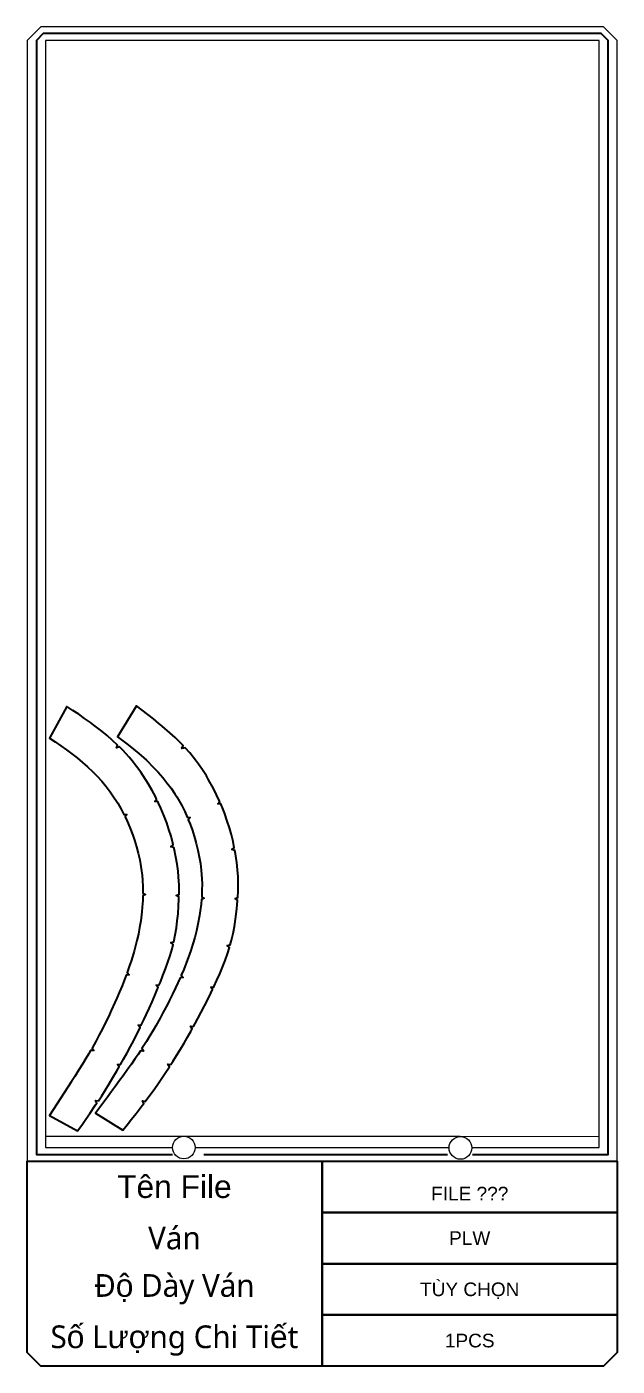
# Model space of a CAD drawing. Header units: millimetres. Extents: x -10628 to 24720, y -21829 to 4032.
# Drawn here: x 2597 to 3898, y -21829 to -18878 of the extents above; entities that cross this region are included whole.
import ezdxf
from ezdxf.enums import TextEntityAlignment as Align
from ezdxf.lldxf.tags import DXFTag

# ---------------------------------------------------------------- set-up
doc = ezdxf.new("R2010")
doc.units = ezdxf.units.MM
doc.layers.add('layer chu', color=7, linetype='Continuous', lineweight=9)
doc.layers.add('layer khung van cnc', color=7, linetype='Continuous', lineweight=25, true_color=0xfbf59b)
doc.layers.add('layer mau', color=7, linetype='Continuous')
doc.styles.add('Text Dim', font='arial.ttf')
tags = doc.linetypes.add('DATTRANHVAKEPVAN', pattern='A,32.156035,-1.521322,["DAT TRÁNH VA CHẠM KẸP VÁN",Text Dim,S=2.23494,R=0,X=0,Y=-0.877209],-47.8264', length=81.503757).pattern_tags.tags
tags[6] = DXFTag(74, 10)
tags = doc.linetypes.add('KVVIENMAY', pattern='A,46.311228,-10.280676,["KV VIỀN MÁY",Text Dim,S=10.028098,R=0,X=0,Y=-4.346144],-100.988212', length=157.580116).pattern_tags.tags
tags[6] = DXFTag(74, 10)

# ---------------------------------------------------------------- blocks, each defined once
blk = doc.blocks.new('khung van cnc')
at = {"color": 2, "linetype": 'DATTRANHVAKEPVAN', "lineweight": 5}
for p, q in [((-1453, -44.4), (-1148, -44.4)), ((-1148, -44.4), (-538.7, -44.4)), ((-539.1, -45.3), (-233, -44.4))]:
    blk.add_line(p, q, dxfattribs=at)
at = {"color": 250, "lineweight": 5}
blk.add_line((-1494.1, -99.4), (-193, -99.4), dxfattribs=at)
at = {"lineweight": 5}
blk.add_lwpolyline([(-193, -99.4), (-193, 2370.6), (-223, 2400.6), (-1463, 2400.6), (-1493, 2370.6), (-1493, -99.4)], close=True, dxfattribs=at)
at = {"color": 1, "linetype": 'KVVIENMAY'}
for points in [[(-511.9, -84.4), (-213, -84.4), (-213, 2370.6), (-228, 2385.6), (-1458, 2385.6), (-1473, 2370.6), (-1473, -84.4), (-1172.8, -84.4)], [(-1104, -84.4), (-567.2, -84.4)]]:
    blk.add_lwpolyline(points, dxfattribs=at)
at = {"lineweight": 5}
for points in [[(-513.5, -69.4), (-233, -69.4), (-233, 2370.6), (-1453, 2370.6), (-1453, -69.4), (-1173, -69.4)], [(-1123, -69.4), (-563.5, -69.4)]]:
    blk.add_lwpolyline(points, dxfattribs=at)
blk.add_lwpolyline([(-843, -551.3), (-1463, -551.3), (-1493, -521.3), (-1493, -99.4), (-843, -99.4)], close=True)
for centre in [(-1148, -69.4), (-538.5, -70.2)]:
    blk.add_circle(centre, 25, dxfattribs=at)
at = {"layer": 'layer mau'}
for points in [[(-843, -99.4), (-193, -99.4), (-193, -212.4), (-843, -212.4)], [(-843, -212.4), (-193, -212.4), (-193, -325.3), (-843, -325.3)], [(-843, -325.3), (-193, -325.3), (-193, -438.3), (-843, -438.3)], [(-843, -438.3), (-193, -438.3), (-193, -521.2), (-223, -551.2), (-843, -551.2)]]:
    blk.add_lwpolyline(points, close=True, dxfattribs=at)
at = {"color": 254, "lineweight": 5, "char_height": 50, "width": 647.53, "attachment_point": 5}
for s, insert in [('{\\fArial|b0|i0|c163|p34;Tên File}', (-1168.8, -155.9)), ('{\\fYu Gothic UI Semilight|b0|i0|c128|p34;Ván}', (-1168.8, -268.9)), ('{\\fYu Gothic UI Semilight|b0|i0|c128|p34;Đ\\fArial|b0|i0|c163|p34;ộ\\fYu Gothic UI Semilight|b0|i0|c128|p34; Dày Ván}', (-1168.8, -381.8)), ('{\\fYu Gothic UI Semilight|b0|i0|c128|p34;S\\fArial|b0|i0|c163|p34;ố\\fYu Gothic UI Semilight|b0|i0|c128|p34; L\\fArial|b0|i0|c163|p34;ượ\\fYu Gothic UI Semilight|b0|i0|c128|p34;ng Chi Ti\\fArial|b0|i0|c163|p34;ế\\fYu Gothic UI Semilight|b0|i0|c128|p34;t}', (-1168.8, -494.8))]:
    blk.add_mtext(s, dxfattribs=dict(at, insert=insert))
at = {"layer": 'layer mau'}
for tag, p in [('ÁGF', (-518, -155.9)), ('TENFILE', (-518, -268.9)), ('TENFILE', (-518, -381.8)), ('TENFILE', (-518, -494.8))]:
    blk.add_attdef(tag, text='', height=30, dxfattribs=at).set_placement(p, align=Align.MIDDLE_CENTER)

msp = doc.modelspace()

# ---------------------------------------------------------------- linework, layer by layer
at = {"color": 1}
msp.add_lwpolyline([(2905.345, -20631.672), (2899.841, -20616.995), (2892.486, -20599.375), (2887.388, -20588.233), (2885.775, -20584.968), (2879.028, -20584.857), (2883.117, -20579.589), (2880.444, -20574.181), (2873.035, -20560.366), (2865.172, -20546.803), (2853.557, -20528.462), (2848.132, -20520.489), (2838.956, -20507.785), (2829.315, -20495.441), (2822.341, -20487.112), (2808.568, -20471.986), (2801.403, -20464.793), (2794.976, -20466.856), (2797.156, -20460.554), (2786.046, -20450.167), (2774.235, -20439.822), (2762.118, -20429.827), (2744.742, -20416.39), (2737.156, -20410.802), (2724.402, -20401.705), (2711.521, -20392.804), (2698.557, -20384.035), (2685.55, -20375.33), (2647.369, -20445.331), (2659.73, -20453.721), (2672.036, -20462.185), (2684.234, -20470.798), (2696.268, -20479.635), (2708.083, -20488.77), (2714.012, -20493.572), (2730.853, -20508.189), (2741.724, -20518.505), (2752.204, -20529.221), (2762.256, -20540.332), (2771.843, -20551.834), (2780.93, -20563.722), (2785.328, -20569.886), (2797.48, -20588.623), (2804.939, -20601.589), (2811.228, -20613.632), (2817.841, -20613.809), (2813.79, -20618.919), (2818.276, -20628.397), (2824.174, -20642.177), (2830.709, -20659.316), (2834.475, -20670.337), (2838.868, -20684.666), (2842.721, -20699.137), (2846.002, -20713.733), (2848.683, -20728.439), (2851.184, -20747.338), (2852.126, -20758.109), (2852.876, -20773.035), (2853.005, -20786.868), (2858.696, -20789.864), (2852.88, -20792.621), (2852.579, -20802.947), (2851.6, -20817.883), (2850.636, -20828.078), (2848.148, -20847.6), (2845.724, -20862.352), (2842.861, -20877.023), (2839.581, -20891.603), (2835.903, -20906.086), (2833.527, -20914.678), (2827.44, -20934.733), (2822.716, -20948.9), (2818.043, -20962.029), (2822.701, -20966.734), (2816.016, -20967.654), (2806.977, -20990.839), (2801.297, -21004.648), (2795.431, -21018.38), (2791.198, -21028.006), (2783.203, -21045.624), (2776.846, -21059.134), (2768.343, -21076.553), (2763.624, -21085.911), (2756.75, -21099.169), (2749.695, -21112.331), (2740.802, -21128.328), (2744.501, -21133.877), (2737.763, -21133.501), (2732.982, -21141.833), (2727.409, -21151.185), (2719.627, -21163.928), (2711.723, -21176.595), (2702.655, -21190.907), (2695.702, -21201.797), (2687.636, -21214.361), (2679.543, -21226.908), (2671.428, -21239.44), (2663.298, -21251.962), (2655.156, -21264.476), (2646.817, -21276.745), (2708.767, -21310.535), (2718.014, -21298), (2727.034, -21285.2), (2735.985, -21272.353), (2748.701, -21253.696), (2751.562, -21249.396), (2748.251, -21243.516), (2754.87, -21244.386), (2762.096, -21233.312), (2770.502, -21220.101), (2778.762, -21206.795), (2786.877, -21193.399), (2794.851, -21179.917), (2800.656, -21169.883), (2796.971, -21164.23), (2803.625, -21164.669), (2810.384, -21152.708), (2817.944, -21138.987), (2825.361, -21125.189), (2832.633, -21111.316), (2839.758, -21097.37), (2846.732, -21083.351), (2846.765, -21083.283), (2842.704, -21077.893), (2849.373, -21077.879), (2855.027, -21066.162), (2860.217, -21055.102), (2866.729, -21040.873), (2873.093, -21026.574), (2879.315, -21012.206), (2885.4, -20997.767), (2886.703, -20994.592), (2882.326, -20989.456), (2888.981, -20989.041), (2891.32, -20983.341), (2897.163, -20968.679), (2902.751, -20954.012), (2908.024, -20939.242), (2912.886, -20924.352), (2917.244, -20909.326), (2919.615, -20900.094), (2914.395, -20895.816), (2920.871, -20894.227), (2924.131, -20878.819), (2926.679, -20863.364), (2928.707, -20847.812), (2930.273, -20832.19), (2931.537, -20814.923), (2932.244, -20800.851), (2932.388, -20795.057), (2926.467, -20791.82), (2932.537, -20789.059), (2932.633, -20785.176), (2932.519, -20769.517), (2931.604, -20750.927), (2930.437, -20738.298), (2928.412, -20722.768), (2925.796, -20707.31), (2921.837, -20688.345), (2921.29, -20686.081), (2914.733, -20684.484), (2919.883, -20680.248), (2919.02, -20676.675), (2914.931, -20661.529), (2910.374, -20646.523)], close=True, dxfattribs=at)
at = {"color": 3}
msp.add_lwpolyline([(3038.95, -20627.985), (3032.618, -20609.971), (3028.168, -20598.556), (3024.691, -20590.367), (3017.961, -20589.869), (3022.346, -20584.845), (3022.042, -20584.128), (3015.437, -20569.911), (3008.366, -20555.919), (2997.822, -20536.942), (2992.864, -20528.67), (2984.431, -20515.462), (2975.514, -20502.584), (2969.03, -20493.869), (2956.148, -20477.978), (2945.775, -20466.293), (2938.939, -20467.951), (2941.476, -20461.784), (2934.915, -20454.903), (2923.716, -20443.897), (2912.193, -20433.223), (2895.617, -20418.811), (2888.364, -20412.797), (2876.152, -20402.983), (2863.804, -20393.358), (2851.364, -20383.859), (2838.878, -20374.423), (2796.744, -20442.117), (2808.603, -20451.203), (2820.403, -20460.359), (2832.086, -20469.658), (2843.593, -20479.171), (2854.866, -20488.969), (2860.509, -20494.102), (2876.484, -20509.662), (2886.745, -20520.585), (2896.593, -20531.885), (2905.99, -20543.554), (2914.902, -20555.587), (2923.292, -20567.976), (2927.328, -20574.383), (2938.386, -20593.786), (2945.089, -20607.159), (2950.676, -20619.543), (2957.268, -20620.099), (2952.931, -20624.968), (2956.865, -20634.688), (2961.963, -20648.784), (2967.504, -20666.27), (2970.632, -20677.488), (2974.195, -20692.045), (2977.211, -20706.714), (2979.65, -20721.474), (2981.482, -20736.309), (2982.895, -20755.322), (2983.218, -20766.129), (2983.11, -20781.073), (2982.445, -20794.891), (2987.955, -20798.208), (2981.99, -20800.627), (2981.097, -20810.918), (2979.263, -20825.774), (2977.715, -20835.897), (2974.111, -20855.244), (2970.844, -20869.832), (2967.145, -20884.315), (2963.034, -20898.683), (2958.531, -20912.931), (2955.666, -20921.372), (2948.438, -20941.045), (2942.909, -20954.917), (2937.491, -20967.757), (2941.871, -20972.722), (2935.144, -20973.257), (2924.79, -20995.884), (2918.327, -21009.345), (2911.683, -21022.718), (2906.904, -21032.085), (2897.911, -21049.215), (2890.79, -21062.338), (2881.302, -21079.24), (2876.054, -21088.313), (2868.43, -21101.154), (2860.631, -21113.89), (2850.835, -21129.35), (2854.209, -21135.102), (2847.504, -21134.34), (2842.253, -21142.384), (2836.152, -21151.402), (2827.653, -21163.676), (2819.034, -21175.869), (2809.161, -21189.638), (2801.594, -21200.11), (2792.82, -21212.191), (2784.021, -21224.253), (2775.2, -21236.299), (2766.365, -21248.334), (2757.519, -21260.36), (2748.49, -21272.131), (2808.398, -21309.419), (2818.349, -21297.436), (2828.089, -21285.174), (2837.762, -21272.862), (2851.527, -21254.965), (2854.631, -21250.836), (2851.663, -21244.776), (2858.221, -21246.024), (2866.071, -21235.383), (2875.221, -21222.676), (2884.23, -21209.866), (2893.1, -21196.958), (2901.835, -21183.955), (2911.24, -21169.556), (2907.886, -21163.7), (2914.504, -21164.521), (2918.904, -21157.683), (2927.238, -21144.418), (2935.435, -21131.068), (2943.491, -21117.636), (2951.404, -21104.121), (2959.171, -21090.526), (2961.751, -21085.881), (2958.006, -21080.267), (2964.664, -21080.636), (2968.439, -21073.841), (2974.255, -21063.096), (2981.572, -21049.264), (2988.747, -21035.354), (2995.783, -21021.366), (3002.686, -21007.301), (3006.492, -20999.359), (3002.416, -20993.98), (3009.084, -20993.948), (3009.424, -20993.238), (3016.098, -20978.935), (3022.519, -20964.613), (3028.63, -20950.17), (3034.339, -20935.584), (3039.551, -20920.833), (3043.853, -20906.592), (3038.888, -20902.022), (3045.445, -20900.807), (3048.178, -20890.771), (3051.609, -20875.487), (3054.525, -20860.077), (3056.985, -20844.571), (3059.238, -20827.405), (3060.751, -20813.397), (3061.619, -20802.291), (3055.894, -20798.719), (3062.112, -20796.311), (3062.823, -20782.13), (3062.976, -20763.518), (3062.536, -20750.843), (3061.405, -20735.222), (3059.68, -20719.64), (3056.816, -20700.479), (3055.4, -20692.924), (3048.945, -20690.953), (3054.329, -20687.02), (3051.46, -20673.311), (3047.772, -20658.068), (3043.604, -20642.953)], close=True, dxfattribs=at)

# ---------------------------------------------------------------- block references
at = {"layer": 'layer khung van cnc'}
ref = msp.add_blockref('khung van cnc', (4091.101, -21278.153), dxfattribs=at)
ref.add_attrib('TENFILE', '1PCS', dxfattribs={"layer": 'layer chu', "lineweight": 5, "height": 30, "style": 'Text Dim'}).set_placement((3573.096, -21772.912), align=Align.MIDDLE_CENTER)
ref.add_attrib('TENFILE', 'TÙY CHỌN', dxfattribs={"layer": 'layer chu', "height": 30, "style": 'Text Dim'}).set_placement((3573.096, -21659.963), align=Align.MIDDLE_CENTER)
ref.add_attrib('TENFILE', 'PLW', dxfattribs={"layer": 'layer chu', "height": 30, "style": 'Text Dim'}).set_placement((3573.096, -21547.015), align=Align.MIDDLE_CENTER)
ref.add_attrib('ÁGF', 'FILE ???', dxfattribs={"layer": 'layer chu', "height": 30, "style": 'Text Dim'}).set_placement((3573.096, -21434.066), align=Align.TOP_CENTER)

doc.saveas('drawing.dxf')
